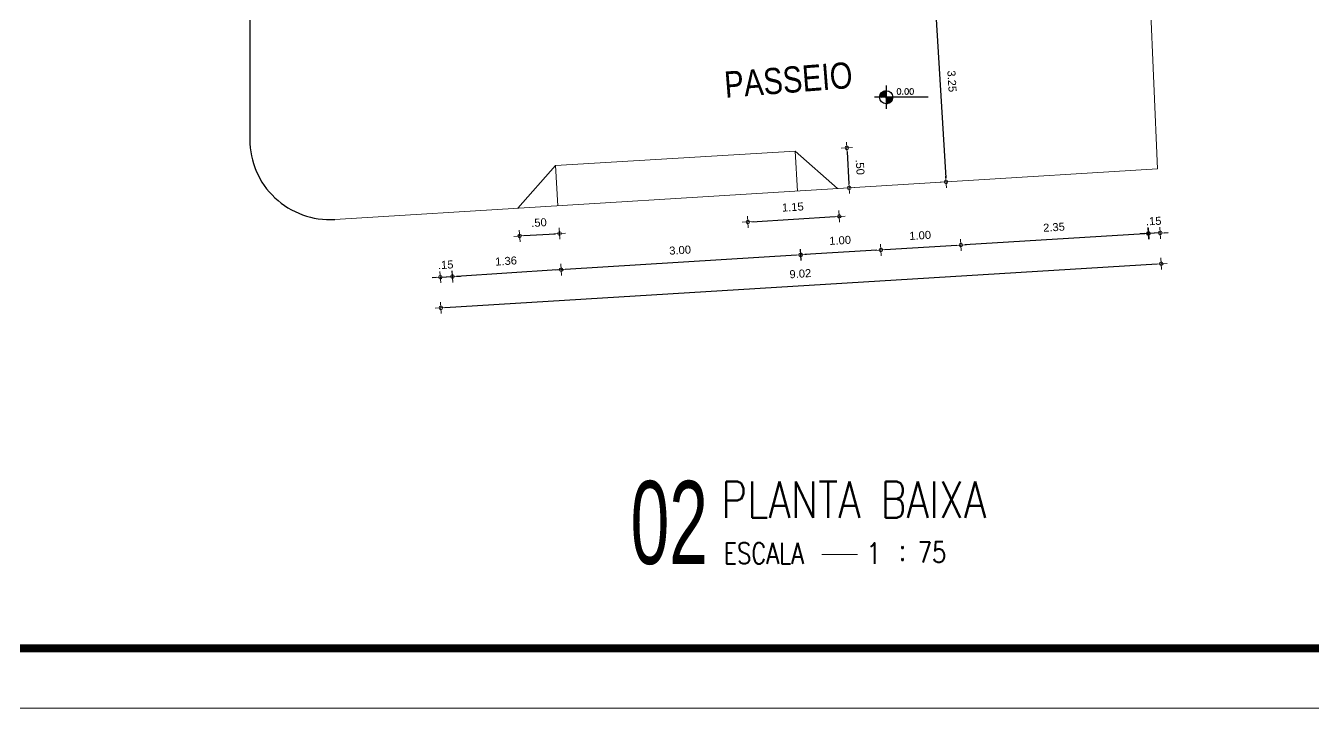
# Model space of a CAD drawing. Header units: millimetres. Extents: x 1345 to 2117, y 1214 to 1365.
# Drawn here: x 1537.32 to 1553.41, y 1251.79 to 1260.31 of the extents above; entities that cross this region are included whole.
import ezdxf
from ezdxf.enums import TextEntityAlignment as Align

# ---------------------------------------------------------------- set-up
doc = ezdxf.new("R2010")
doc.units = ezdxf.units.MM
doc.header["$LTSCALE"] = 0.5
for name, color, linetype in [('02', 2, 'Continuous'), ('08', 8, 'Continuous'), ('HACHURA A.VERDE', 86, 'Continuous'), ('parede', 2, 'Continuous'), ('PISO', 8, 'Continuous'), ('TXT_0', 7, 'Continuous')]:
    doc.layers.add(name, color=color, linetype=linetype)
for name, color, linetype, lineweight in [('E-TXT-G', 3, 'Continuous', 30), ('E-TXT-W', 7, 'Continuous', 15), ('E-TXT-Y', 2, 'Continuous', 40)]:
    doc.layers.add(name, color=color, linetype=linetype, lineweight=lineweight)
doc.styles.add('ADITIVOCAD', font='ROMANS.shx')
doc.styles.add('REG140', font='romans.shx', dxfattribs={"width": 0.8, "height": 0.35})
doc.styles.add('REG80', font='romans.shx', dxfattribs={"width": 0.8, "height": 0.1})
doc.styles.add('SANSSERIF', font='sas_____.pfb', dxfattribs={"height": 1})
doc.styles.add('SANSSERIF2', font='sanssb__.ttf', dxfattribs={"width": 0.8})
doc.styles.get("Standard").update_dxf_attribs({"font": 'arial.ttf'})
doc.dimstyles.new('ESCALA50', dxfattribs={"dimtxt": 0.1, "dimasz": 0.05, "dimexe": 0.18, "dimexo": 0.06, "dimgap": 0.1, "dimtad": 1, "dimzin": 4, "dimdsep": 46, "dimtxsty": 'Standard', "dimblk": 'BOLA', "dimcen": -0.06, "dimse1": 1, "dimse2": 1, "dimclrd": 7, "dimclrt": 7, "dimadec": 0, "dimazin": 0, "dimtfac": 1, "dimtix": 1, "dimtmove": 0, "dimatfit": 3, "dimldrblk": 'BOLA', "dimfxl": 0, "dimtolj": 1, "dimtzin": 4, "dimarcsym": 0})

# ---------------------------------------------------------------- blocks, each defined once
blk = doc.blocks.new('IND_DES')
at = {"layer": 'E-TXT-W'}
blk.add_line((0.0269, -0.2428), (0.1984, -0.2428), dxfattribs=at)
at = {"layer": 'E-TXT-G', "style": 'REG80', "width": 0.8}
for s, p in [('ESCALA', (-0.4463, -0.2864)), ('1', (0.2426, -0.2864)), (':', (0.3988, -0.2706))]:
    blk.add_text(s, height=0.1, dxfattribs=at).set_placement(p)
blk.add_attdef('ESCALA', (0.4897, -0.2812), '', height=0.1, dxfattribs=at)
at = {"layer": 'E-TXT-W', "style": 'SANSSERIF2', "width": 0.6}
blk.add_attdef('00', text='', height=0.4, dxfattribs=at).set_placement((-0.7083, -0.2881), align=Align.CENTER)
at = {"layer": 'E-TXT-Y', "style": 'REG140', "width": 0.8}
for tag, p in [('PROJETO', (-0.4563, 0.1829)), ('DESENHO', (-0.4582, -0.0658))]:
    blk.add_attdef(tag, p, '', height=0.175, dxfattribs=at)
blk = doc.blocks.new('BOLA')
for p, q in [((-1.44, 0), (1.44, 0)), ((0, -1.44), (0, 1.44))]:
    blk.add_line(p, q)
blk.add_circle((0, 0), 0.452)
blk = doc.blocks.new('*D333')
at = {"layer": 'Defpoints', "color": 0, "transparency": 16777216}
for p in [(1551.507, 1257.339), (1551.517, 1257.177), (1542.518, 1256.625)]:
    blk.add_point(p, dxfattribs=at)
at = {"layer": 'E-TXT-W', "color": 7, "lineweight": -2, "transparency": 16777216}
blk.add_line((1542.558, 1256.79), (1551.457, 1257.336), dxfattribs=at)
at = {"layer": 'E-TXT-W', "color": 7, "lineweight": -2, "transparency": 16777216, "xscale": 0.05, "yscale": 0.05, "zscale": 0.05}
for p, rotation in [((1551.507, 1257.339), 3.511655248805928), ((1542.508, 1256.787), 183.5116552488059)]:
    blk.add_blockref('BOLA', p, dxfattribs=dict(at, rotation=rotation))
at = {"layer": 'E-TXT-W', "color": 7, "transparency": 16777216, "insert": (1546.998, 1257.214), "char_height": 0.1, "attachment_point": 5, "rotation": 3.5117}
blk.add_mtext('\\A1;9.02', dxfattribs=at)
blk = doc.blocks.new('Adc_nivelpl')
h = blk.add_hatch()
h.set_pattern_fill('_U', color=256, scale=0.005, angle=45, style=0, double=1)
h.set_pattern_definition([(45, (-5.8772514, -3.5161936), (-0.003535534, 0.003535534), []), (135, (-5.8772514, -3.5161936), (-0.003535534, -0.003535534), [])])
h.paths.add_polyline_path([(0.195, -0.087, 0.414214), (0.087, -0.195), (0.195, -0.195)])
h.paths.add_polyline_path([(0.195, -0.195), (0.195, -0.304, 0.414214), (0.304, -0.195)])
for p, q in [((0.195, 0), (0.195, -0.391)), ((0.896, -0.195), (0, -0.195))]:
    blk.add_line(p, q)
blk.add_circle((0.195, -0.195), 0.109)
at = {"flags": 8}
blk.add_attdef('NIVEL', (0.364, -0.15), '', height=0.1, dxfattribs=at)
blk = doc.blocks.new('*D329')
at = {"layer": 'Defpoints', "color": 0, "transparency": 16777216}
for p in [(1551.33, 1258.033), (1551.48, 1258.04), (1551.344, 1257.717)]:
    blk.add_point(p, dxfattribs=at)
at = {"layer": 'E-TXT-W', "color": 7, "lineweight": -2, "transparency": 16777216}
for p, q in [((1551.294, 1257.714), (1551.244, 1257.712)), ((1551.494, 1257.723), (1551.344, 1257.717)), ((1551.544, 1257.725), (1551.594, 1257.727))]:
    blk.add_line(p, q, dxfattribs=at)
at = {"layer": 'E-TXT-W', "color": 7, "lineweight": -2, "transparency": 16777216, "xscale": 0.05, "yscale": 0.05, "zscale": 0.05}
for p, rotation in [((1551.344, 1257.717), 2.43546502562332), ((1551.494, 1257.723), 182.4354650256233)]:
    blk.add_blockref('BOLA', p, dxfattribs=dict(at, rotation=rotation))
at = {"layer": 'E-TXT-W', "color": 7, "transparency": 16777216, "insert": (1551.412, 1257.871), "char_height": 0.1, "attachment_point": 5, "rotation": 2.4355}
blk.add_mtext('\\A1;.15', dxfattribs=at)
blk = doc.blocks.new('*D330')
at = {"layer": 'Defpoints', "color": 0, "transparency": 16777216}
for p in [(1551.33, 1258.033), (1548.984, 1257.889), (1549.003, 1257.572)]:
    blk.add_point(p, dxfattribs=at)
at = {"layer": 'E-TXT-W', "color": 7, "lineweight": -2, "transparency": 16777216}
blk.add_line((1551.3, 1257.712), (1549.053, 1257.575), dxfattribs=at)
at = {"layer": 'E-TXT-W', "color": 7, "lineweight": -2, "transparency": 16777216, "xscale": 0.05, "yscale": 0.05, "zscale": 0.05}
for p, rotation in [((1551.35, 1257.716), 3.511655248520782), ((1549.003, 1257.572), 183.5116552485208)]:
    blk.add_blockref('BOLA', p, dxfattribs=dict(at, rotation=rotation))
at = {"layer": 'E-TXT-W', "color": 7, "transparency": 16777216, "insert": (1550.167, 1257.794), "char_height": 0.1, "attachment_point": 5, "rotation": 3.5117}
blk.add_mtext('\\A1;2.35', dxfattribs=at)
blk = doc.blocks.new('*D331')
at = {"layer": 'Defpoints', "color": 0, "transparency": 16777216}
for p in [(1547.986, 1257.825), (1548.984, 1257.887), (1548.005, 1257.51)]:
    blk.add_point(p, dxfattribs=at)
at = {"layer": 'E-TXT-W', "color": 7, "lineweight": -2, "transparency": 16777216}
blk.add_line((1548.953, 1257.568), (1548.055, 1257.513), dxfattribs=at)
at = {"layer": 'E-TXT-W', "color": 7, "lineweight": -2, "transparency": 16777216, "xscale": 0.05, "yscale": 0.05, "zscale": 0.05}
for p, rotation in [((1548.005, 1257.51), 183.5116552485166), ((1549.003, 1257.572), 3.511655248516625)]:
    blk.add_blockref('BOLA', p, dxfattribs=dict(at, rotation=rotation))
at = {"layer": 'E-TXT-W', "color": 7, "transparency": 16777216, "insert": (1548.495, 1257.692), "char_height": 0.1, "attachment_point": 5, "rotation": 3.5117}
blk.add_mtext('\\A1;1.00', dxfattribs=at)
blk = doc.blocks.new('*D332')
at = {"layer": 'Defpoints', "color": 0, "transparency": 16777216}
for p in [(1542.482, 1257.488), (1542.631, 1257.497), (1542.651, 1257.179)]:
    blk.add_point(p, dxfattribs=at)
at = {"layer": 'E-TXT-W', "color": 7, "lineweight": -2, "transparency": 16777216}
for p, q in [((1542.451, 1257.167), (1542.401, 1257.164)), ((1542.501, 1257.17), (1542.651, 1257.179)), ((1542.701, 1257.182), (1542.751, 1257.185))]:
    blk.add_line(p, q, dxfattribs=at)
at = {"layer": 'E-TXT-W', "color": 7, "lineweight": -2, "transparency": 16777216, "xscale": 0.05, "yscale": 0.05, "zscale": 0.05}
for p, rotation in [((1542.651, 1257.179), 183.5116552488026), ((1542.501, 1257.17), 3.511655248802636)]:
    blk.add_blockref('BOLA', p, dxfattribs=dict(at, rotation=rotation))
at = {"layer": 'E-TXT-W', "color": 7, "transparency": 16777216, "insert": (1542.567, 1257.325), "char_height": 0.1, "attachment_point": 5, "rotation": 3.5117}
blk.add_mtext('\\A1;.15', dxfattribs=at)
blk = doc.blocks.new('*D326')
at = {"layer": 'Defpoints', "color": 0, "transparency": 16777216}
for p in [(1546.985, 1257.764), (1547.986, 1257.825), (1547.004, 1257.449)]:
    blk.add_point(p, dxfattribs=at)
at = {"layer": 'E-TXT-W', "color": 7, "lineweight": -2, "transparency": 16777216}
blk.add_line((1547.955, 1257.507), (1547.054, 1257.452), dxfattribs=at)
at = {"layer": 'E-TXT-W', "color": 7, "lineweight": -2, "transparency": 16777216, "xscale": 0.05, "yscale": 0.05, "zscale": 0.05}
for p, rotation in [((1548.005, 1257.51), 3.511655248511909), ((1547.004, 1257.449), 183.5116552485119)]:
    blk.add_blockref('BOLA', p, dxfattribs=dict(at, rotation=rotation))
at = {"layer": 'E-TXT-W', "color": 7, "transparency": 16777216, "insert": (1547.495, 1257.63), "char_height": 0.1, "attachment_point": 5, "rotation": 3.5117}
blk.add_mtext('\\A1;1.00', dxfattribs=at)
blk = doc.blocks.new('*D327')
at = {"layer": 'Defpoints', "color": 0, "transparency": 16777216}
for p in [(1546.981, 1257.764), (1543.991, 1257.58), (1544.01, 1257.265)]:
    blk.add_point(p, dxfattribs=at)
at = {"layer": 'E-TXT-W', "color": 7, "lineweight": -2, "transparency": 16777216}
blk.add_line((1546.95, 1257.446), (1544.06, 1257.268), dxfattribs=at)
at = {"layer": 'E-TXT-W', "color": 7, "lineweight": -2, "transparency": 16777216, "xscale": 0.05, "yscale": 0.05, "zscale": 0.05}
for p, rotation in [((1547, 1257.449), 3.51165524881127), ((1544.01, 1257.265), 183.5116552488113)]:
    blk.add_blockref('BOLA', p, dxfattribs=dict(at, rotation=rotation))
at = {"layer": 'E-TXT-W', "color": 7, "transparency": 16777216, "insert": (1545.496, 1257.508), "char_height": 0.1, "attachment_point": 5, "rotation": 3.5117}
blk.add_mtext('\\A1;3.00', dxfattribs=at)
blk = doc.blocks.new('*D328')
at = {"layer": 'Defpoints', "color": 0, "transparency": 16777216}
for p in [(1543.991, 1257.58), (1542.631, 1257.494), (1542.652, 1257.178)]:
    blk.add_point(p, dxfattribs=at)
at = {"layer": 'E-TXT-W', "color": 7, "lineweight": -2, "transparency": 16777216}
blk.add_line((1543.961, 1257.261), (1542.701, 1257.181), dxfattribs=at)
at = {"layer": 'E-TXT-W', "color": 7, "lineweight": -2, "transparency": 16777216, "xscale": 0.05, "yscale": 0.05, "zscale": 0.05}
for p, rotation in [((1542.652, 1257.178), 183.6290983607306), ((1544.011, 1257.264), 3.629098360730554)]:
    blk.add_blockref('BOLA', p, dxfattribs=dict(at, rotation=rotation))
at = {"layer": 'E-TXT-W', "color": 7, "transparency": 16777216, "insert": (1543.322, 1257.372), "char_height": 0.1, "attachment_point": 5, "rotation": 3.6291}
blk.add_mtext('\\A1;1.36', dxfattribs=at)
blk = doc.blocks.new('*D334')
at = {"layer": 'Defpoints', "color": 0, "transparency": 16777216}
for p in [(1547.464, 1258.277), (1546.32, 1258.207), (1547.485, 1257.93)]:
    blk.add_point(p, dxfattribs=at)
at = {"layer": 'E-TXT-W', "color": 7, "lineweight": -2, "transparency": 16777216}
blk.add_line((1546.391, 1257.863), (1547.435, 1257.927), dxfattribs=at)
at = {"layer": 'E-TXT-W', "color": 7, "lineweight": -2, "transparency": 16777216, "xscale": 0.05, "yscale": 0.05, "zscale": 0.05}
for p, rotation in [((1546.342, 1257.86), 183.5116552488025), ((1547.485, 1257.93), 3.511655248802493)]:
    blk.add_blockref('BOLA', p, dxfattribs=dict(at, rotation=rotation))
at = {"layer": 'E-TXT-W', "color": 7, "transparency": 16777216, "insert": (1546.904, 1258.046), "char_height": 0.1, "attachment_point": 5, "rotation": 3.5117}
blk.add_mtext('\\A1;1.15', dxfattribs=at)
blk = doc.blocks.new('*D335')
at = {"layer": 'Defpoints', "color": 0, "transparency": 16777216}
for p in [(1543.97, 1258.063), (1543.471, 1258.032), (1543.991, 1257.716)]:
    blk.add_point(p, dxfattribs=at)
at = {"layer": 'E-TXT-W', "color": 7, "lineweight": -2, "transparency": 16777216}
blk.add_line((1543.542, 1257.689), (1543.941, 1257.713), dxfattribs=at)
at = {"layer": 'E-TXT-W', "color": 7, "lineweight": -2, "transparency": 16777216, "xscale": 0.05, "yscale": 0.05, "zscale": 0.05}
for p, rotation in [((1543.492, 1257.685), 183.5116552485158), ((1543.991, 1257.716), 3.511655248515836)]:
    blk.add_blockref('BOLA', p, dxfattribs=dict(at, rotation=rotation))
at = {"layer": 'E-TXT-W', "color": 7, "transparency": 16777216, "insert": (1543.733, 1257.852), "char_height": 0.1, "attachment_point": 5, "rotation": 3.5117}
blk.add_mtext('\\A1;.50', dxfattribs=at)
blk = doc.blocks.new('*D336')
at = {"layer": 'Defpoints', "color": 0, "transparency": 16777216}
for p in [(1546.934, 1258.745), (1546.964, 1258.246), (1547.609, 1258.286)]:
    blk.add_point(p, dxfattribs=at)
at = {"layer": 'E-TXT-W', "color": 7, "lineweight": -2, "transparency": 16777216}
blk.add_line((1547.582, 1258.735), (1547.606, 1258.336), dxfattribs=at)
at = {"layer": 'E-TXT-W', "color": 7, "lineweight": -2, "transparency": 16777216, "xscale": 0.05, "yscale": 0.05, "zscale": 0.05}
for p, rotation in [((1547.579, 1258.785), 93.51165524880008), ((1547.609, 1258.286), 273.5116552488001)]:
    blk.add_blockref('BOLA', p, dxfattribs=dict(at, rotation=rotation))
at = {"layer": 'E-TXT-W', "color": 7, "transparency": 16777216, "insert": (1547.745, 1258.545), "char_height": 0.1, "attachment_point": 5, "rotation": 273.5117}
blk.add_mtext('\\A1;.50', dxfattribs=at)
blk = doc.blocks.new('*D342')
at = {"layer": 'Defpoints', "color": 0, "transparency": 16777216}
for p in [(1548.861, 1260.867), (1548.818, 1258.36), (1549.014, 1258.372)]:
    blk.add_point(p, dxfattribs=at)
at = {"layer": 'E-TXT-W', "color": 7, "lineweight": -2, "transparency": 16777216}
blk.add_line((1548.668, 1260.806), (1548.815, 1258.41), dxfattribs=at)
at = {"layer": 'E-TXT-W', "color": 7, "lineweight": -2, "transparency": 16777216, "xscale": 0.05, "yscale": 0.05, "zscale": 0.05}
for p, rotation in [((1548.665, 1260.855), 93.5116552488022), ((1548.818, 1258.36), 273.5116552488022)]:
    blk.add_blockref('BOLA', p, dxfattribs=dict(at, rotation=rotation))
at = {"layer": 'E-TXT-W', "color": 7, "transparency": 16777216, "insert": (1548.892, 1259.617), "char_height": 0.1, "attachment_point": 5, "rotation": 273.5117}
blk.add_mtext('\\A1;3.25', dxfattribs=at)

msp = doc.modelspace()

# ---------------------------------------------------------------- linework, layer by layer
at = {"layer": '02', "lineweight": 18}
msp.add_lwpolyline([(1523.014, 1251.788), (1584.214, 1251.788), (1584.214, 1296.338), (1523.014, 1296.338)], close=True, dxfattribs=at)
at = {"layer": '02', "lineweight": 18, "const_width": 0.1}
msp.add_lwpolyline([(1523.764, 1252.538), (1583.464, 1252.538), (1583.464, 1295.588), (1523.764, 1295.588)], close=True, dxfattribs=at)
at = {"layer": '08', "lineweight": 18}
msp.add_lwpolyline([(1543.471, 1258.032), (1543.939, 1258.566), (1546.934, 1258.745), (1547.464, 1258.277)], dxfattribs=at)
at = {"layer": 'E-TXT-W', "lineweight": 30}
msp.add_arc((1541.12, 1258.89), 1, 180, 273.5117, dxfattribs=at)
msp.add_arc((1541.12, 1258.89), 1, 180, 273.5117, dxfattribs=at)
at = {"layer": 'parede', "color": 8, "lineweight": 30}
msp.add_line((1540.12, 1294.516), (1540.12, 1258.89), dxfattribs=at)
at = {"layer": 'parede', "lineweight": 30}
msp.add_line((1540.12, 1291.516), (1540.12, 1258.89), dxfattribs=at)
at = {"layer": 'parede', "color": 8, "lineweight": 15}
for p, q in [((1546.964, 1258.246), (1546.934, 1258.745)), ((1543.97, 1258.063), (1543.939, 1258.566))]:
    msp.add_line(p, q, dxfattribs=at)
at = {"layer": 'PISO', "lineweight": 18}
msp.add_line((1551.12, 1266.516), (1551.46, 1258.522), dxfattribs=at)
at = {"layer": 'PISO', "color": 8, "lineweight": 15}
msp.add_line((1541.181, 1257.891), (1551.46, 1258.522), dxfattribs=at)

# ---------------------------------------------------------------- block references
at = {"lineweight": 18}
ref = msp.add_blockref('IND_DES', (1547.196, 1254.335), dxfattribs=dict(at, xscale=2.591993519999988, yscale=2.591993519999988, zscale=2.591993519999988))
ref.add_attrib('00', '02', dxfattribs={"layer": 'E-TXT-W', "height": 1.0368, "style": 'SANSSERIF', "width": 0.6}).set_placement((1545.361, 1253.589), align=Align.CENTER)
ref.add_attrib('DESENHO', 'PLANTA BAIXA', (1546.009, 1254.165), dxfattribs={"layer": 'E-TXT-Y', "height": 0.4536, "style": 'REG140', "width": 0.8})
ref.add_attrib('ESCALA', '75', (1548.466, 1253.606), dxfattribs={"layer": 'E-TXT-G', "height": 0.2592, "style": 'REG80', "width": 0.8})
at = {"layer": 'TXT_0', "lineweight": 18}
ref = msp.add_blockref('Adc_nivelpl', (1547.924, 1259.564), dxfattribs=dict(at, xscale=0.75, yscale=0.75, zscale=0.75))
ref.add_attrib('NIVEL', '0.00', (1548.197, 1259.452), dxfattribs={"height": 0.075, "style": 'ADITIVOCAD', "flags": 8})

# ---------------------------------------------------------------- texts
at = {"layer": 'HACHURA A.VERDE', "color": 7, "linetype": 'Continuous', "style": 'SANSSERIF', "width": 0.8}
msp.add_text('PASSEIO', height=0.3269, rotation=4.4707, dxfattribs=at).set_placement((1546.062, 1259.41))

# ---------------------------------------------------------------- dimensions: what is measured, and where the dimension line sits
at = {"layer": 'E-TXT-W'}
dim = msp.add_aligned_dim(p1=(1548.861, 1260.867), p2=(1549.014, 1258.372), distance=-0.197, text='3.25', dimstyle='ESCALA50', dxfattribs=at)
dim.commit()
dim.dimension.update_dxf_attribs({"geometry": '*D342', "text_midpoint": (1548.892, 1259.617)})
for p1, p2, distance, picture, middle in [((1546.934, 1258.745), (1546.964, 1258.246), 0.646, '*D336', (1547.745, 1258.545)), ((1546.32, 1258.207), (1547.464, 1258.277), -0.347, '*D334', (1546.904, 1258.046)), ((1543.471, 1258.032), (1543.97, 1258.063), -0.347, '*D335', (1543.733, 1257.852)), ((1551.33, 1258.033), (1548.984, 1257.889), 0.318, '*D330', (1550.167, 1257.794)), ((1551.48, 1258.04), (1551.33, 1258.033), 0.317, '*D329', (1551.412, 1257.871)), ((1546.981, 1257.764), (1543.991, 1257.58), 0.316, '*D327', (1545.496, 1257.508)), ((1547.986, 1257.825), (1546.985, 1257.764), 0.316, '*D326', (1547.495, 1257.63)), ((1548.984, 1257.887), (1547.986, 1257.825), 0.316, '*D331', (1548.495, 1257.692)), ((1543.991, 1257.58), (1542.631, 1257.494), 0.317, '*D328', (1543.322, 1257.372)), ((1542.482, 1257.488), (1542.631, 1257.497), -0.318, '*D332', (1542.567, 1257.325)), ((1542.518, 1256.625), (1551.517, 1257.177), 0.163, '*D333', (1546.998, 1257.214))]:
    dim = msp.add_aligned_dim(p1=p1, p2=p2, distance=distance, dimstyle='ESCALA50', dxfattribs=at)
    dim.commit()
    dim.dimension.update_dxf_attribs({"geometry": picture, "text_midpoint": middle})

doc.saveas('drawing.dxf')
